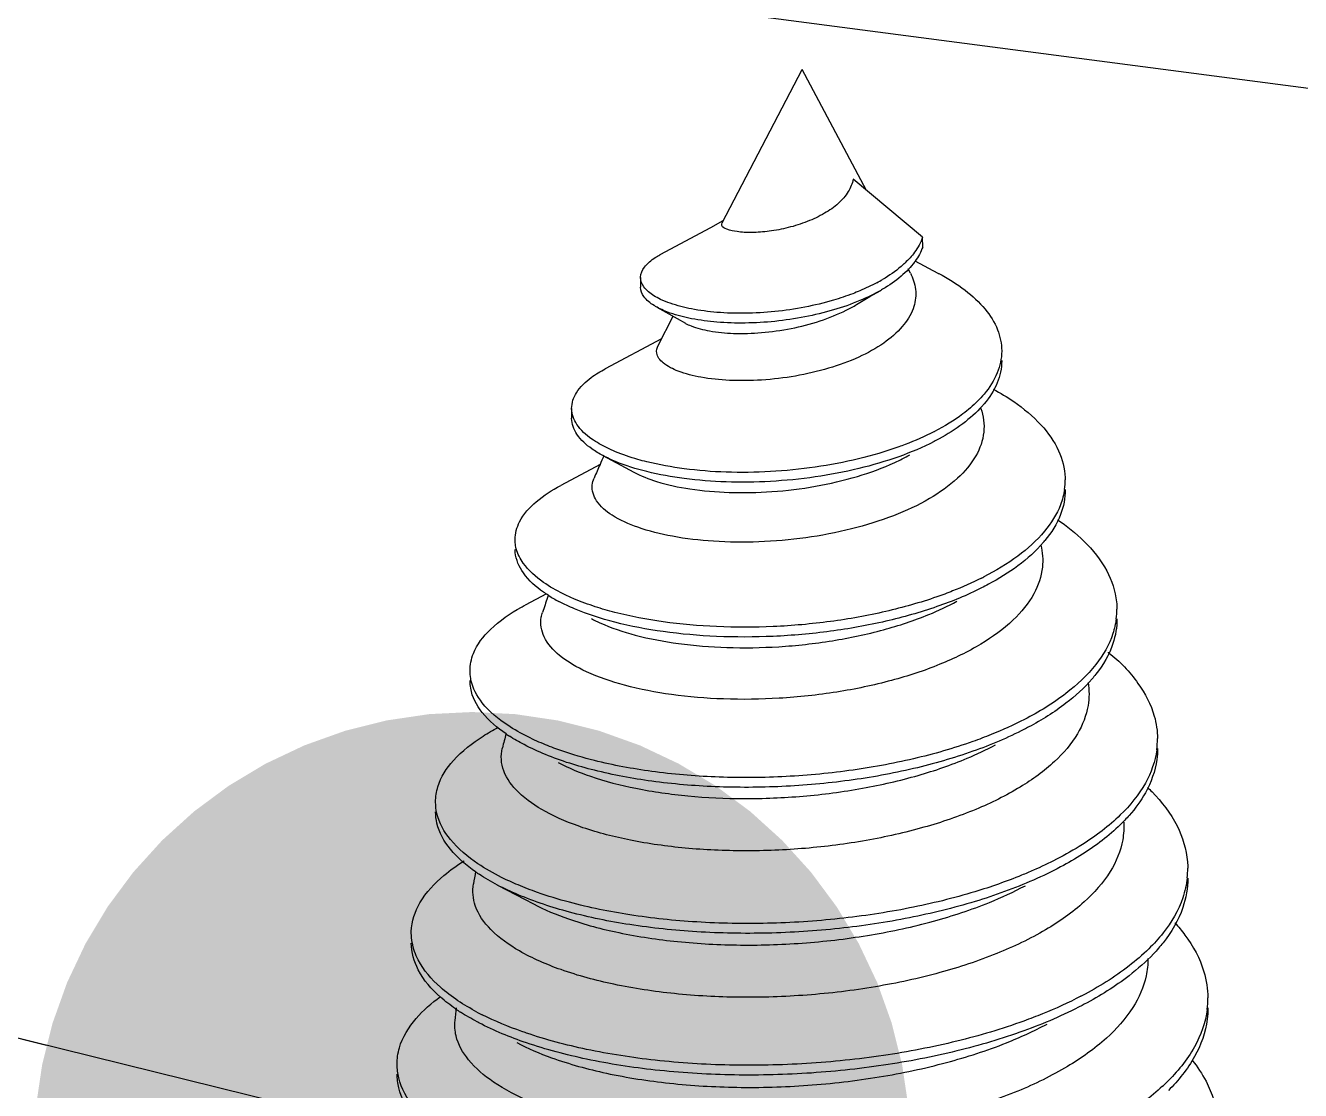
# Model space of a CAD drawing. Header units: millimetres. Extents: x 1893 to 2294, y -410 to -132.
# Drawn here: x 1976.487 to 1979.322, y -376.688 to -374.318 of the extents above; entities that cross this region are included whole.
import ezdxf

# ---------------------------------------------------------------- set-up
doc = ezdxf.new("R2010")
doc.units = ezdxf.units.MM
doc.layers.add('3_ALL_AXES', color=7, linetype='Continuous')
doc.layers.add('from', color=7, linetype='Continuous', lineweight=13)
doc.styles.get("Standard").update_dxf_attribs({"font": 'txt', "bigfont": 'gbcbig.shx'})
doc.dimstyles.new('ISO', dxfattribs={"dimscale": 0.6, "dimtxt": 2.5, "dimasz": 2.5, "dimexe": 1.25, "dimexo": 0.625, "dimtad": 0, "dimdsep": 46, "dimtxsty": 'Standard', "dimblk": 'OPEN', "dimcen": 0, "dimclrd": 4, "dimclre": 4, "dimadec": 0, "dimazin": 0, "dimtfac": 1, "dimtofl": 0, "dimtmove": 0, "dimatfit": 3, "dimfxl": 1, "dimarcsym": 0})

# ---------------------------------------------------------------- blocks, each defined once
blk = doc.blocks.new('_Open')
at = {"color": 0, "linetype": 'ByBlock', "lineweight": -2}
for p, q in [((-1, 0.1667), (0, 0)), ((-1, -0.1667), (0, 0)), ((0, 0), (-1, 0))]:
    blk.add_line(p, q, dxfattribs=at)

msp = doc.modelspace()

# ---------------------------------------------------------------- linework, layer by layer
at = {"color": 7, "linetype": 'Continuous'}
for p, q in [((2076.2529, -387.145), (1973.9662, -373.7546)), ((1978.482, -374.7893), (1978.3274, -374.6604)), ((1978.038, -374.7531), (1978.0105, -374.7682)), ((1978.0105, -374.7682), (1977.8978, -374.8287)), ((1978.4821, -374.8111), (1978.482, -374.7893)), ((1978.5169, -374.8697), (1978.4654, -374.8426)), ((1977.8549, -374.8787), (1977.8549, -374.9005)), ((1977.8912, -374.945), (1977.9175, -374.9596)), ((1977.9175, -374.9596), (1977.9548, -374.9806)), ((1977.9013, -375.0152), (1977.7763, -375.0819)), ((1977.7015, -375.1701), (1977.7015, -375.1919)), ((1977.7649, -375.295), (1977.6772, -375.3417)), ((1977.771, -375.2751), (1977.8394, -375.3118)), ((1977.6453, -375.5828), (1977.5982, -375.6078)), ((1977.5365, -376.2306), (1977.6166, -376.2725))]:
    msp.add_line(p, q, dxfattribs=at)
msp.add_lwpolyline([(1978.3352, -374.939), (1978.3648, -374.9215), (1978.3888, -374.9076)], dxfattribs=at)
for centre, radius, start, end in [((1978.3401, -374.7533), 0.1539, 323.6909, 324.4962), ((1978.2792, -374.673), 0.2385, 310.4881, 311.2822), ((1978.29, -374.6852), 0.2222, 311.2667, 313.466), ((1978.2029, -374.5615), 0.3737, 298.3338, 300.5644), ((1978.4397, -375.0097), 0.2338, 318.3568, 320.0071), ((1978.2512, -374.7243), 0.5597, 297.2292, 297.3694), ((1978.6523, -375.329), 0.1468, 351.667, 0.0322), ((1978.542, -375.2895), 0.2747, 319.4755, 320.5004), ((1978.3034, -374.9338), 0.6876, 296.7445, 297.2513), ((1977.833, -375.2963), 0.3429, 237.7072, 242.2316), ((1978.7436, -375.6165), 0.1704, 352.7289, 359.9646), ((1977.7652, -375.5863), 0.3725, 235.7734, 237.1195), ((1978.824, -375.906), 0.1803, 352.5376, 0.3833), ((1977.7162, -375.8721), 0.4006, 235.2241, 236.1332), ((1977.7265, -375.8568), 0.4191, 236.128, 236.5783), ((1978.8756, -376.1931), 0.1959, 353.7133, 359.9899), ((1978.4188, -375.6784), 0.9009, 297.4313, 297.618), ((1978.9178, -376.4831), 0.1985, 352.9937, 0.4057), ((1977.6825, -376.1599), 0.4207, 235.3593, 237.1752), ((1977.7777, -375.9747), 0.61, 241.9543, 243.2044), ((1978.6941, -376.3305), 0.4735, 312.7558, 314.1768)]:
    msp.add_arc(centre, radius, start, end, dxfattribs=at)
for points, start_tangent, end_tangent in [([(1978.3274, -374.6604), (1978.3167, -374.6878), (1978.2947, -374.7138), (1978.2636, -374.7361), (1978.2255, -374.7544), (1978.1831, -374.7679), (1978.1408, -374.7759), (1978.1017, -374.7787), (1978.0693, -374.7769), (1978.0466, -374.7713), (1978.0358, -374.7631), (1978.0363, -374.7572)], (-0.17262, -0.984988), (0.373332, 0.927698)), ([(1978.482, -374.7893), (1978.464, -374.8227)], (-0.330768, -0.943712), (-0.592122, -0.805848)), ([(1978.4821, -374.8111), (1978.4654, -374.8427)], (-0.330768, -0.943712), (-0.580737, -0.814091)), ([(1977.8549, -374.8787), (1977.8549, -374.878), (1977.8632, -374.8559), (1977.8875, -374.8347), (1977.8978, -374.8287)], (-0.01066, 0.999943), (0.882314, 0.470661)), ([(1978.464, -374.8227), (1978.4429, -374.8464)], (-0.592122, -0.805848), (-0.725563, -0.688156)), ([(1978.4641, -374.8444), (1978.4505, -374.8606)], (-0.592122, -0.805848), (-0.687386, -0.726293)), ([(1978.4341, -374.8544), (1978.393, -374.8833)], (-0.760511, -0.649326), (-0.860935, -0.508715)), ([(1978.4505, -374.8606), (1978.4341, -374.8761)], (-0.687386, -0.726293), (-0.760511, -0.649326)), ([(1978.4547, -374.8693), (1978.4564, -374.8726), (1978.4666, -374.9102), (1978.4608, -374.9483)], (0.467332, -0.884082), (-0.344063, -0.938947)), ([(1978.5169, -374.8697), (1978.5177, -374.8701), (1978.5765, -374.9072), (1978.6209, -374.9493), (1978.6486, -374.995), (1978.6578, -375.0418)], (0.88579, -0.464087), (0.004012, -0.999992)), ([(1977.8623, -374.8996), (1977.8549, -374.8787)], (-0.569132, 0.822246), (-0.01066, 0.999943)), ([(1977.8913, -374.945), (1977.8847, -374.9412), (1977.8623, -374.9214), (1977.8549, -374.9005)], (-0.87645, 0.481492), (-0.01066, 0.999943)), ([(1977.8846, -374.9194), (1977.8623, -374.8996)], (-0.851373, 0.524561), (-0.569132, 0.822246)), ([(1978.3803, -374.8905), (1978.3422, -374.9086), (1978.3266, -374.9149)], (-0.880082, -0.474822), (-0.933877, -0.357595)), ([(1978.4341, -374.8761), (1978.393, -374.9051), (1978.3888, -374.9076)], (-0.760511, -0.649326), (-0.867718, -0.497057)), ([(1977.8994, -374.9275), (1977.8846, -374.9194)], (-0.901679, 0.432407), (-0.851373, 0.524561)), ([(1978.3888, -374.9076), (1978.3423, -374.9304), (1978.2838, -374.9511), (1978.22, -374.9666), (1978.1535, -374.9764), (1978.0874, -374.9802), (1978.0246, -374.9781), (1977.9681, -374.9705), (1977.9206, -374.9579), (1977.8913, -374.945)], (-0.867718, -0.497057), (-0.87645, 0.481492)), ([(1978.3266, -374.9149), (1978.2837, -374.9294), (1978.2199, -374.9448), (1978.1535, -374.9546), (1978.0873, -374.9584), (1978.0245, -374.9564), (1977.968, -374.9487), (1977.9205, -374.9361), (1977.8994, -374.9275)], (-0.933877, -0.357595), (-0.901679, 0.432407)), ([(1978.4608, -374.9483), (1978.4368, -374.9881), (1978.3956, -375.0246), (1978.3398, -375.0561), (1978.2728, -375.0809), (1978.1992, -375.0981), (1978.124, -375.107), (1978.0522, -375.1077), (1977.9889, -375.1008), (1977.9386, -375.0872), (1977.905, -375.0687), (1977.8907, -375.047), (1977.8939, -375.0299)], (-0.344063, -0.938947), (0.432281, 0.901739)), ([(1977.9546, -374.981), (1977.9671, -374.9865), (1978.0081, -374.9977), (1978.0616, -375.0031), (1978.1236, -375.0014), (1978.1893, -374.9922), (1978.2538, -374.9754), (1978.3123, -374.9515), (1978.3352, -374.939)], (0.877426, -0.479713), (0.856464, 0.516207)), ([(1978.6578, -375.0418), (1978.6578, -375.0428), (1978.6479, -375.0911)], (0.004012, -0.999992), (-0.37604, -0.926603)), ([(1978.6579, -375.0636), (1978.6579, -375.0646), (1978.648, -375.1129), (1978.6189, -375.16)], (0.004012, -0.999992), (-0.642621, -0.766185)), ([(1977.7015, -375.1701), (1977.7121, -375.1354), (1977.745, -375.1014), (1977.7763, -375.0819)], (-0.001789, 0.999998), (0.88277, 0.469805)), ([(1978.6479, -375.0911), (1978.6188, -375.1382), (1978.6042, -375.1541)], (-0.37604, -0.926603), (-0.707534, -0.706679)), ([(1978.6392, -375.1271), (1978.6845, -375.155), (1978.7455, -375.2072), (1978.7843, -375.2643), (1978.799, -375.3241), (1978.7991, -375.3289)], (0.876119, -0.482095), (0.001655, -0.999999)), ([(1978.6042, -375.1541), (1978.5714, -375.1824), (1978.5085, -375.2214)], (-0.707534, -0.706679), (-0.88806, -0.459727)), ([(1977.7131, -375.2057), (1977.7015, -375.1708), (1977.7015, -375.1701)], (-0.544, 0.839085), (-0.001789, 0.999998)), ([(1978.6104, -375.1679), (1978.6113, -375.1703), (1978.6179, -375.223), (1978.6004, -375.2755), (1978.5596, -375.3255), (1978.4975, -375.3707), (1978.4174, -375.4088), (1978.3238, -375.4383), (1978.2219, -375.4579), (1978.1175, -375.4671), (1978.0168, -375.4658), (1977.9254, -375.4546), (1977.8487, -375.4346), (1977.7914, -375.4076), (1977.7568, -375.3755)], (0.348722, -0.937226), (-0.530871, 0.847453)), ([(1978.6145, -375.1651), (1978.5714, -375.2041), (1978.5186, -375.2378)], (-0.664418, -0.747361), (-0.878082, -0.478509)), ([(1977.771, -375.2751), (1977.7463, -375.26), (1977.7132, -375.2275), (1977.7015, -375.1926), (1977.7015, -375.1919)], (-0.88198, 0.471287), (-0.001789, 0.999998)), ([(1977.7802, -375.258), (1977.7462, -375.2382), (1977.7131, -375.2057)], (-0.898544, 0.438884), (-0.544, 0.839085)), ([(1978.5186, -375.2378), (1978.5073, -375.2438), (1978.4291, -375.2775), (1978.3398, -375.304), (1978.2432, -375.3226), (1978.1435, -375.3325), (1978.0449, -375.3336), (1977.9519, -375.3262), (1977.8686, -375.3107), (1977.799, -375.2882), (1977.771, -375.2751)], (-0.878082, -0.478509), (-0.88198, 0.471287)), ([(1978.5072, -375.222), (1978.4432, -375.2504)], (-0.889183, -0.457553), (-0.934169, -0.356832)), ([(1977.8486, -375.2837), (1977.7989, -375.2665), (1977.7802, -375.258)], (-0.961532, 0.274694), (-0.898544, 0.438884)), ([(1978.4432, -375.2504), (1978.429, -375.2557), (1978.3397, -375.2823), (1978.2431, -375.3008), (1978.1434, -375.3107), (1978.0448, -375.3119), (1977.9518, -375.3044), (1977.8685, -375.289), (1977.8486, -375.2837)], (-0.934169, -0.356832), (-0.961532, 0.274694)), ([(1977.8395, -375.3118), (1977.8904, -375.3326), (1977.9646, -375.3492), (1978.0519, -375.3571), (1978.147, -375.3552), (1978.244, -375.3433), (1978.337, -375.3214), (1978.4202, -375.2904), (1978.4532, -375.2737)], (0.882421, -0.470461), (0.874812, 0.484462)), ([(1977.7568, -375.3755), (1977.7473, -375.3408), (1977.7515, -375.325)], (-0.530871, 0.847453), (0.399638, 0.916673)), ([(1977.5757, -375.462), (1977.5856, -375.4224), (1977.6229, -375.3776), (1977.6771, -375.3417)], (0.006878, 0.999976), (0.883567, 0.468306)), ([(1978.7976, -375.3502), (1978.7886, -375.3846), (1978.7531, -375.4434), (1978.6937, -375.4985), (1978.6182, -375.545)], (-0.143902, -0.989592), (-0.888996, -0.457915)), ([(1978.7992, -375.3507), (1978.7887, -375.4063), (1978.754, -375.4642)], (0.001655, -0.999999), (-0.636056, -0.771643)), ([(1978.782, -375.4177), (1978.8407, -375.4656), (1978.8913, -375.5315), (1978.9132, -375.6008), (1978.914, -375.6166)], (0.824116, -0.566421), (-0.000011, -1)), ([(1977.5784, -375.4824), (1977.576, -375.4689), (1977.5757, -375.462)], (-0.263574, 0.964639), (0.006878, 0.999976)), ([(1978.7508, -375.468), (1978.6938, -375.5203), (1978.6283, -375.5615)], (-0.649733, -0.760162), (-0.88097, -0.473172)), ([(1977.6498, -375.5862), (1977.6388, -375.5788), (1977.5941, -375.5363), (1977.5761, -375.4906), (1977.5758, -375.4838)], (-0.844689, 0.535257), (0.006878, 0.999976)), ([(1977.6825, -375.5827), (1977.6387, -375.5571), (1977.594, -375.5145), (1977.5784, -375.4824)], (-0.896397, 0.443252), (-0.263574, 0.964639)), ([(1978.7448, -375.4741), (1978.7484, -375.5233), (1978.7293, -375.5824)], (0.241454, -0.970412), (-0.480474, -0.877009)), ([(1978.6128, -375.5478), (1978.5488, -375.5763)], (-0.893011, -0.450035), (-0.930168, -0.367134)), ([(1978.6283, -375.5615), (1978.6129, -375.5696), (1978.5136, -375.6112), (1978.4001, -375.6437), (1978.2771, -375.666), (1978.1498, -375.6773), (1978.0239, -375.6774), (1977.9048, -375.6667), (1977.7978, -375.6458), (1977.7077, -375.616), (1977.6733, -375.5997)], (-0.88097, -0.473172), (-0.884277, 0.466963)), ([(1978.5488, -375.5763), (1978.5135, -375.5894), (1978.4, -375.6219), (1978.277, -375.6442), (1978.1498, -375.6555), (1978.0238, -375.6556), (1977.9047, -375.6449), (1977.7977, -375.624), (1977.7541, -375.6114)], (-0.930168, -0.367134), (-0.951194, 0.308594)), ([(1977.4755, -375.7539), (1977.483, -375.7155), (1977.521, -375.6618), (1977.5896, -375.6124), (1977.5982, -375.6078)], (0.00635, 0.99998), (0.883226, 0.468948)), ([(1978.7293, -375.5824), (1978.6832, -375.6408), (1978.6118, -375.6943), (1978.5204, -375.7395), (1978.4129, -375.7753), (1978.2911, -375.8012), (1978.1632, -375.815), (1978.0392, -375.8166), (1977.9236, -375.8067), (1977.8193, -375.7859), (1977.7345, -375.7559), (1977.6744, -375.7195), (1977.6403, -375.6784), (1977.6338, -375.6347), (1977.6365, -375.624)], (-0.480474, -0.877009), (0.320909, 0.94711)), ([(1977.7541, -375.6114), (1977.7077, -375.5942), (1977.6825, -375.5827)], (-0.951194, 0.308594), (-0.896397, 0.443252)), ([(1977.7453, -375.6379), (1977.7641, -375.647), (1977.843, -375.6744), (1977.9392, -375.6932), (1978.0463, -375.702), (1978.1619, -375.7002), (1978.2812, -375.687), (1978.395, -375.6626), (1978.4957, -375.6287), (1978.5584, -375.5992)], (0.883651, -0.468147), (0.879311, 0.476248)), ([(1978.9126, -375.6381), (1978.9051, -375.6712), (1978.8671, -375.7399), (1978.8006, -375.8044), (1978.7082, -375.8622)], (-0.126021, -0.992028), (-0.88884, -0.458218)), ([(1978.9141, -375.6384), (1978.9052, -375.693), (1978.8672, -375.7617), (1978.8588, -375.772)], (-0.000011, -1), (-0.65075, -0.759292)), ([(1978.8943, -375.7128), (1978.8956, -375.7138), (1978.9609, -375.7819), (1978.9972, -375.8546), (1979.0043, -375.9048)], (0.774141, -0.633014), (0.006127, -0.999981)), ([(1977.4776, -375.7744), (1977.4769, -375.7708), (1977.4755, -375.7539)], (-0.209936, 0.977715), (0.00635, 0.99998)), ([(1977.5556, -375.8943), (1977.5028, -375.8466), (1977.4769, -375.7926), (1977.4756, -375.7757)], (-0.826702, 0.56264), (0.00635, 0.99998)), ([(1977.6045, -375.901), (1977.5592, -375.875), (1977.5027, -375.8249), (1977.4776, -375.7744)], (-0.894837, 0.446393), (-0.209936, 0.977715)), ([(1978.8588, -375.772), (1978.8007, -375.8262), (1978.718, -375.8789)], (-0.65075, -0.759292), (-0.882151, -0.470967)), ([(1978.8501, -375.78), (1978.8499, -375.8314), (1978.8263, -375.8938)], (0.155936, -0.987767), (-0.50823, -0.861221)), ([(1978.7082, -375.8622), (1978.6342, -375.8959)], (-0.88884, -0.458218), (-0.92792, -0.372779)), ([(1977.3989, -376.0458), (1977.404, -376.0117), (1977.4386, -375.9535), (1977.5044, -375.8993), (1977.538, -375.8798)], (0.000158, 1), (0.883151, 0.46909)), ([(1978.8263, -375.8938), (1978.7754, -375.9557), (1978.6992, -376.0125), (1978.6003, -376.0622), (1978.4848, -376.1021), (1978.3563, -376.1313), (1978.2215, -376.1489), (1978.0851, -376.1545), (1977.9539, -376.1483), (1977.832, -376.1307), (1977.7267, -376.1029), (1977.6431, -376.0669), (1977.5834, -376.0242), (1977.5504, -375.9763), (1977.5472, -375.9265), (1977.5475, -375.9253)], (-0.50823, -0.861221), (0.236508, 0.97163)), ([(1978.718, -375.8789), (1978.7083, -375.884), (1978.5938, -375.933), (1978.4619, -375.9714), (1978.3183, -375.9978), (1978.1691, -376.0113), (1978.0207, -376.0118), (1977.8796, -375.9995), (1977.752, -375.9752), (1977.6436, -375.9404), (1977.5956, -375.9182)], (-0.882151, -0.470967), (-0.885219, 0.465175)), ([(1977.5956, -375.9182), (1977.5629, -375.8992)], (-0.885219, 0.465175), (-0.839739, 0.54299)), ([(1977.6798, -375.9322), (1977.6436, -375.9186), (1977.6045, -375.901)], (-0.945399, 0.325916), (-0.894837, 0.446393)), ([(1977.6716, -375.9581), (1977.7432, -375.9885), (1977.8444, -376.0153), (1977.9601, -376.0321), (1978.0841, -376.0381), (1978.2162, -376.0327), (1978.3484, -376.0152), (1978.472, -375.9866), (1978.5808, -375.9486), (1978.6439, -375.9186)], (0.884717, -0.466129), (0.881101, 0.472928)), ([(1978.6342, -375.8959), (1978.5937, -375.9112), (1978.4618, -375.9496), (1978.3182, -375.976), (1978.169, -375.9896), (1978.0206, -375.9901), (1977.8795, -375.9777), (1977.752, -375.9535), (1977.6798, -375.9322)], (-0.92792, -0.372779), (-0.945399, 0.325916)), ([(1979.0028, -375.9294), (1978.9773, -376.0036), (1978.9215, -376.0747), (1978.8375, -376.1401), (1978.7797, -376.1732)], (-0.130495, -0.991449), (-0.888336, -0.459195)), ([(1979.0044, -375.9265), (1979.0028, -375.9512), (1978.9773, -376.0254), (1978.9415, -376.0755)], (0.006127, -0.999981), (-0.660491, -0.750834)), ([(1978.9821, -376.0132), (1978.9921, -376.0231), (1979.0478, -376.099), (1979.071, -376.1786), (1979.0716, -376.1931)], (0.721022, -0.692912), (0.000333, -1)), ([(1977.4017, -376.0711), (1977.3989, -376.0458)], (-0.223257, 0.97476), (0.000158, 1)), ([(1977.4877, -376.2012), (1977.4319, -376.1509), (1977.4018, -376.0929), (1977.399, -376.0676)], (-0.821333, 0.57045), (0.000158, 1)), ([(1977.5456, -376.2135), (1977.4929, -376.183), (1977.4318, -376.1291), (1977.4017, -376.0711)], (-0.8945, 0.447067), (-0.223257, 0.97476)), ([(1978.9415, -376.0755), (1978.9216, -376.0964), (1978.8375, -376.1619), (1978.7888, -376.1903)], (-0.660491, -0.750834), (-0.882531, -0.470254)), ([(1978.9292, -376.0905), (1978.9269, -376.1298), (1978.8991, -376.2004)], (0.055237, -0.998473), (-0.525342, -0.850891)), ([(1977.3448, -376.3377), (1977.3449, -376.3337), (1977.3642, -376.27), (1977.4175, -376.2092), (1977.4623, -376.1768)], (-0.00756, 0.999971), (0.847539, 0.530734)), ([(1978.7797, -376.1732), (1978.7284, -376.1977), (1978.702, -376.2088)], (-0.888336, -0.459195), (-0.926127, -0.377211)), ([(1978.8991, -376.2004), (1978.8413, -376.2681), (1978.7554, -376.3301), (1978.647, -376.3829), (1978.5201, -376.4254), (1978.3771, -376.4568), (1978.225, -376.4753), (1978.0737, -376.4802), (1977.9302, -376.4721), (1977.7953, -376.4513), (1977.6778, -376.4188), (1977.5855, -376.3772), (1977.5218, -376.3296), (1977.4871, -376.2764), (1977.4831, -376.2281)], (-0.525342, -0.850891), (0.15759, 0.987505)), ([(1978.7888, -376.1903), (1978.7285, -376.2194), (1978.5985, -376.2672), (1978.4527, -376.3034), (1978.2969, -376.3271), (1978.137, -376.3375), (1977.9795, -376.3345), (1977.8307, -376.3186), (1977.6965, -376.2907), (1977.5824, -376.2521), (1977.5365, -376.2306)], (-0.882531, -0.470254), (-0.885872, 0.46393)), ([(1977.5365, -376.2306), (1977.4957, -376.2066)], (-0.885872, 0.46393), (-0.834634, 0.550804)), ([(1977.6252, -376.2469), (1977.5823, -376.2303), (1977.5456, -376.2135)], (-0.942752, 0.333493), (-0.8945, 0.447067)), ([(1977.6166, -376.2725), (1977.6942, -376.3057), (1977.8065, -376.3364), (1977.9368, -376.3563), (1978.0771, -376.364), (1978.2234, -376.359), (1978.3681, -376.3412), (1978.5062, -376.3109), (1978.6307, -376.2691), (1978.7105, -376.232)], (0.885402, -0.464825), (0.881947, 0.471349)), ([(1978.702, -376.2088), (1978.5984, -376.2454), (1978.4527, -376.2816), (1978.2968, -376.3053), (1978.1369, -376.3157), (1977.9795, -376.3127), (1977.8307, -376.2968), (1977.6965, -376.2689), (1977.6252, -376.2469)], (-0.926127, -0.377211), (-0.942752, 0.333493)), ([(1979.0704, -376.2145), (1979.0605, -376.2589), (1979.0166, -376.3371), (1978.9849, -376.3724)], (-0.109032, -0.994038), (-0.712231, -0.701946)), ([(1979.0716, -376.2149), (1979.0606, -376.2807), (1979.0167, -376.3589), (1978.9956, -376.3833)], (0.000333, -1), (-0.685396, -0.72817)), ([(1979.0428, -376.3144), (1979.0653, -376.3417), (1979.1076, -376.4234), (1979.1163, -376.4817)], (0.67323, -0.739433), (0.006522, -0.999979)), ([(1977.3469, -376.3587), (1977.3448, -376.3377)], (-0.183925, 0.98294), (-0.00756, 0.999971)), ([(1977.4434, -376.506), (1977.4097, -376.4798), (1977.3603, -376.4191), (1977.3449, -376.3595)], (-0.82261, 0.568606), (-0.00756, 0.999971)), ([(1977.4909, -376.513), (1977.4096, -376.458), (1977.3603, -376.3973), (1977.3469, -376.3587)], (-0.882535, 0.470246), (-0.183925, 0.98294)), ([(1978.9849, -376.3724), (1978.941, -376.4106), (1978.8364, -376.4767)], (-0.712231, -0.701946), (-0.886057, -0.463577)), ([(1978.9956, -376.3833), (1978.941, -376.4324), (1978.8416, -376.4958)], (-0.685396, -0.72817), (-0.883055, -0.469269)), ([(1978.9832, -376.394), (1978.9791, -376.4326), (1978.9493, -376.5031)], (0.00088, -1), (-0.536906, -0.843642)), ([(1977.3133, -376.6294), (1977.3183, -376.593), (1977.3555, -376.5277), (1977.4096, -376.4788)], (-0.00134, 0.999999), (0.809939, 0.586514)), ([(1978.8338, -376.478), (1978.7488, -376.5171)], (-0.887563, -0.460686), (-0.926567, -0.376129)), ([(1978.9493, -376.5031), (1978.8906, -376.5711), (1978.8039, -376.6342), (1978.6937, -376.689), (1978.567, -376.7329), (1978.428, -376.7656), (1978.2778, -376.7869), (1978.1244, -376.7955), (1977.9768, -376.7915), (1977.8395, -376.7758), (1977.7157, -376.7493), (1977.6097, -376.7128), (1977.5276, -376.6688), (1977.4719, -376.6191), (1977.4444, -376.5659), (1977.4421, -376.532)], (-0.536906, -0.843642), (0.091635, 0.995793)), ([(1977.4951, -376.537), (1977.491, -376.5348), (1977.4545, -376.5134)], (-0.886221, 0.463263), (-0.840215, 0.542253)), ([(1978.8416, -376.4958), (1978.8365, -376.4985), (1978.7071, -376.5549), (1978.558, -376.5997), (1978.3948, -376.6315), (1978.2242, -376.6494), (1978.0528, -376.6528), (1977.8875, -376.6421), (1977.7348, -376.6179), (1977.6008, -376.5815), (1977.4951, -376.537)], (-0.883055, -0.469269), (-0.886221, 0.463263)), ([(1978.7488, -376.5171), (1978.7071, -376.5331), (1978.5579, -376.578), (1978.3948, -376.6098), (1978.2241, -376.6276), (1978.0527, -376.6311), (1977.8874, -376.6203), (1977.7347, -376.5961), (1977.6007, -376.5598), (1977.5904, -376.5562)], (-0.926567, -0.376129), (-0.94269, 0.33367)), ([(1979.1148, -376.5073), (1979.0866, -376.5905), (1979.0241, -376.6701)], (-0.12258, -0.992459), (-0.717139, -0.69693)), ([(1979.1164, -376.5034), (1979.1149, -376.5291), (1979.0867, -376.6123), (1979.0285, -376.6877)], (0.006522, -0.999979), (-0.707879, -0.706333)), ([(1977.5904, -376.5562), (1977.5027, -376.5191)], (-0.94269, 0.33367), (-0.892584, 0.450881)), ([(1977.5797, -376.5812), (1977.6565, -376.6146), (1977.7787, -376.6491), (1977.9192, -376.6714), (1978.0687, -376.6805), (1978.2267, -376.6761), (1978.3857, -376.6574), (1978.5353, -376.6253), (1978.6682, -376.5816), (1978.7588, -376.5398)], (0.885633, -0.464387), (0.88245, 0.470406)), ([(1977.3169, -376.6597), (1977.3133, -376.6294)], (-0.234519, 0.972112), (-0.00134, 0.999999)), ([(1979.0816, -376.6202), (1979.1123, -376.6671), (1979.1384, -376.7521), (1979.1393, -376.7703)], (0.619716, -0.784826), (0.000119, -1)), ([(1977.4246, -376.8105), (1977.4201, -376.8074), (1977.3513, -376.7467), (1977.317, -376.6815), (1977.3134, -376.6512)], (-0.835582, 0.549366), (-0.00134, 0.999999)), ([(1977.4802, -376.8206), (1977.42, -376.7856), (1977.3512, -376.7249), (1977.3169, -376.6597)], (-0.894014, 0.44804), (-0.234519, 0.972112)), ([(1979.0156, -376.6782), (1978.9296, -376.7433), (1978.8679, -376.7785)], (-0.734201, -0.678933), (-0.888267, -0.459328))]:
    msp.add_spline(points, degree=3, dxfattribs=dict(at, start_tangent=start_tangent, end_tangent=end_tangent))
at = {"layer": '3_ALL_AXES', "color": 7, "linetype": 'Continuous'}
for p, q in [((1978.036, -374.7571), (1978.214, -374.4159)), ((1978.3569, -374.685), (1978.214, -374.4159)), ((1978.4547, -374.8693), (1978.4496, -374.8597)), ((1977.8937, -375.0298), (1977.9274, -374.9652)), ((1977.6498, -375.5856), (1977.648, -375.5908))]:
    msp.add_line(p, q, dxfattribs=at)
for centre, radius, start, end in [((1981.3548, -376.8803), 3.9246, 156.1736, 156.6529), ((1981.3491, -376.8778), 3.9184, 155.8715, 156.1736), ((1981.414, -376.9034), 3.9882, 160.7841, 161.289), ((1981.4578, -376.9167), 4.034, 165.3107, 165.7731), ((1981.4871, -376.9232), 4.0639, 169.7568, 170.1522), ((1981.5108, -376.9264), 4.0879, 174.0618, 174.4641)]:
    msp.add_arc(centre, radius, start, end, dxfattribs=at)

# ---------------------------------------------------------------- leaders
at = {"layer": 'from'}
msp.add_leader([(1977.4802, -376.8206), (1951.8412, -370.4996)], dimstyle='ISO', override={"dimscale": 1, "dimasz": 1.95, "dimexo": 0.125, "dimadec": 2, "dimazin": 2, "dimldrblk": 'Dot'}, dxfattribs=at)

doc.saveas('drawing.dxf')
